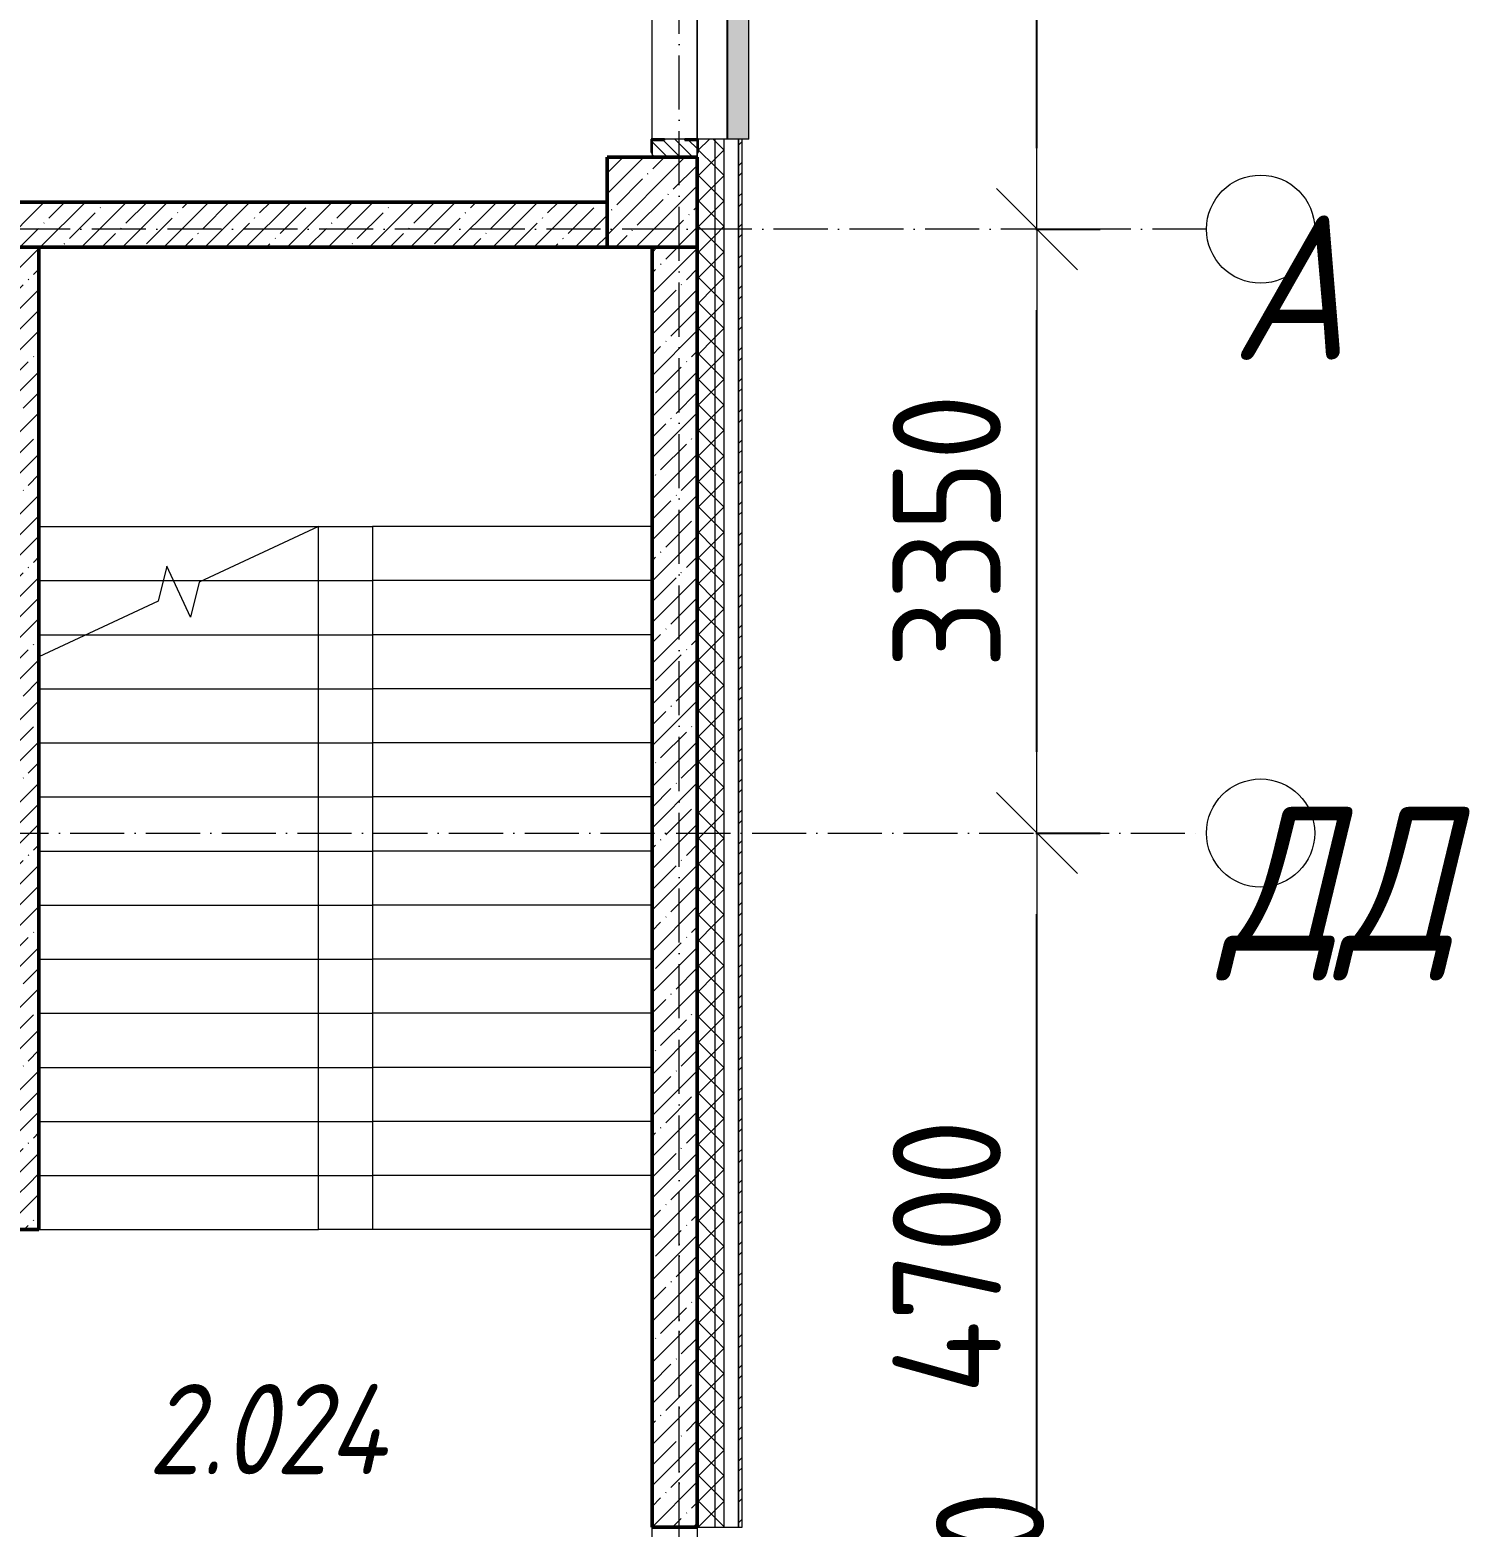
# Model space of a CAD drawing. Header units: millimetres. Extents: x 2294 to 908349, y -83289 to 219220.
# Drawn here: x 105113 to 113104, y 54106 to 62411 of the extents above; entities that cross this region are included whole.
import ezdxf

# ---------------------------------------------------------------- set-up
doc = ezdxf.new("R2010")
doc.units = ezdxf.units.MM
doc.linetypes.add('50_200_ШТРИХ_1Т_ш5_п1_п1_', pattern=[700, 500, -100, 0, -100])
for name, color, linetype, lineweight in [('A-____-____-DIMS', 7, 'Continuous', 9), ('A-FLOR-____-OTLN', 7, 'Continuous', 9), ('A-GENM-____-MCUT', 7, 'Continuous', 25), ('A-GENM-____-OTLN-1', 7, 'Continuous', 25), ('A-GLAZ-____-OTLN', 7, 'Continuous', 9), ('A-WALL-____-MCUT', 7, 'Continuous', 13), ('A-WALL-____-MCUT-1', 7, 'Continuous', 9), ('A-WALL-____-MCUT-2', 7, 'Continuous', 50), ('A-WALL-____-OTLN', 7, 'Continuous', 9), ('A-WALL-____-PATT-1', 7, 'Continuous', 9), ('A-WALL-FNSH-MCUT-1', 7, 'Continuous', 9), ('S-COLS-____-MCUT', 7, 'Continuous', 50), ('S-COLS-____-OTLN', 7, 'Continuous', 9), ('S-GRID-____-IDEN', 7, 'Continuous', 9), ('S-GRID-____-OTLN-1', 7, '50_200_ШТРИХ_1Т_ш5_п1_п1_', 9), ('S-STRS-____-MBND', 7, 'Continuous', 9), ('S-STRS-____-OTLN-1', 7, 'Continuous', 9), ('Марки помещений', 7, 'Continuous', 9)]:
    doc.layers.add(name, color=color, linetype=linetype, lineweight=lineweight)
doc.layers.add('A-GLAZ-____-OTLN-1', color=7, linetype='Continuous', lineweight=9, true_color=0xc0c0c0)
doc.styles.add('ISOCPEUR_I_2', font='isocpeui.ttf', dxfattribs={"width": 0.85, "height": 2.3})
doc.styles.add('ISOCPEUR_I_9', font='isocpeui.ttf', dxfattribs={"width": 0.9, "height": 250})
doc.styles.add('СПДС', font='isocpeur.ttf', dxfattribs={"width": 0.9})
doc.dimstyles.new('Размера А3', dxfattribs={"dimtxt": 800, "dimasz": 450, "dimexe": 350, "dimexo": 100, "dimgap": 200, "dimtad": 1, "dimdec": 0, "dimrnd": 10, "dimzin": 0, "dimdsep": 46, "dimtxsty": 'СПДС', "dimblk": 'ARROWHEAD_6', "dimcen": 1, "dimclrd": 5, "dimclre": 5, "dimclrt": 5, "dimazin": 0, "dimtfac": 1, "dimtdec": 0, "dimtmove": 2, "dimatfit": 3, "dimfxl": 1, "dimtolj": 1, "dimtzin": 0, "dimarcsym": 0})
pattern_1 = [(45, (7562.79, 6025.28), (-70.71068, 70.71068), []), (135, (7562.79, 6025.28), (-70.71068, -70.71068), [])]
pattern_2 = [(45, (7562.79, 6025.28), (-114.04925, 114.04925), []), (45, (7676.84, 6025.28), (-114.04925, 114.04925), [201.612, -40.322, 3.353, -36.97])]

# ---------------------------------------------------------------- blocks, each defined once
blk = doc.blocks.new('BSC_Колонна _Прямоугольная - 500х500-V111-АР1_План отверстий 2 этажа в осях 1-64_Ю-ЯЯ')
at = {"layer": 'S-COLS-____-OTLN'}
h = blk.add_hatch(dxfattribs=at)
h.set_pattern_fill('FP_124', color=256, style=0, pattern_type=2)
h.set_pattern_definition([(315, (-55431.04, 101000), (114.04925, 114.04925), []), (315, (-55431.04, 100885.95), (114.04925, 114.04925), [201.613, -40.323, 3.353, -36.97])])
h.paths.add_polyline_path([(-250, 250), (-250, -250), (250, -250), (250, 250)], flags=0)
at = {"layer": 'S-COLS-____-MCUT'}
for p, q in [((250, 250), (-250, 250)), ((-250, 250), (-250, -250)), ((250, -250), (250, 250)), ((-250, -250), (250, -250))]:
    blk.add_line(p, q, dxfattribs=at)
blk = doc.blocks.new('Фахверк_СКБ_Уголок - 250_2700_1-27501432-АР1_План отверстий 2 этажа в осях 1-64_Ю-ЯЯ')
at = {"layer": 'A-GENM-____-MCUT'}
for p, q in [((200, 181), (125, 181)), ((125, 181), (125, 106)), ((131, 106), (131, 175)), ((131, 175), (200, 175)), ((200, 175), (200, 181)), ((125, 106), (131, 106)), ((131, -6), (125, -6)), ((125, -6), (125, -81)), ((125, -81), (200, -81)), ((131, -75), (131, -6)), ((200, -75), (131, -75)), ((200, -81), (200, -75))]:
    blk.add_line(p, q, dxfattribs=at)
blk = doc.blocks.new('Отлив_СКБ - Отлив витража_120_НВФ-31884153-АР1_План отверстий 2 этажа в осях 1-64_Ю-ЯЯ')
at = {"layer": 'A-GLAZ-____-OTLN-1'}
for points in [[(0, 0), (0, -2), (13700, -2), (13700, 0), (4672.4, 0)], [(0, -83), (0, -120), (13700, -120), (13700, -2), (0, -2), (0, -63)]]:
    blk.add_hatch(color=256, dxfattribs=at).paths.add_polyline_path(points, flags=0)
at = {"layer": 'A-GLAZ-____-OTLN'}
for p, q in [((0, 0), (13700, 0)), ((13700, -2), (0, -2)), ((0, -120), (0, -83)), ((0, -120), (13700, -120))]:
    blk.add_line(p, q, dxfattribs=at)
blk = doc.blocks.new('2floor')
at = {"layer": 'A-WALL-____-PATT-1'}
h = blk.add_hatch(dxfattribs=at)
h.set_pattern_fill('FP_1', color=256, style=0, pattern_type=2)
h.set_pattern_definition(pattern_1)
h.paths.add_polyline_path([(108962.8, 52841.3), (108962.8, 53106.3), (108912.8, 53106.3), (108912.8, 52841.3)], flags=0)
h.paths.add_polyline_path([(108912.8, 54106.3), (108962.8, 54106.3), (108962.8, 61806.3), (108912.8, 61806.3), (108912.8, 56792.2)], flags=0)
h.paths.add_polyline_path([(108912.8, 75506.3), (108962.8, 75506.3), (108962.8, 76756.3), (108912.8, 76756.3), (108912.8, 76165.2)], flags=0)
h.paths.add_polyline_path([(108912.8, 78556.3), (108962.8, 78556.3), (108962.8, 79756.3), (108912.8, 79756.3), (108912.8, 79394)], flags=0)
h.paths.add_polyline_path([(108962.8, 81556.3), (108962.8, 82756.3), (108912.8, 82756.3), (108912.8, 81556.3)], flags=0)
h.paths.add_polyline_path([(108962.8, 84556.3), (108962.8, 85756.3), (108912.8, 85756.3), (108912.8, 84556.3)], flags=0)
h.paths.add_polyline_path([(108962.8, 87556.3), (108962.8, 91806.3), (108912.8, 91806.3), (108912.8, 87556.3)], flags=0)
h = blk.add_hatch(dxfattribs=at)
h.set_pattern_fill('FP_1', color=256, style=0, pattern_type=2)
h.set_pattern_definition(pattern_1)
h.paths.add_polyline_path([(108812.8, 52841.3), (108912.8, 52841.3), (108912.8, 53106.3), (108812.8, 53106.3)], flags=0)
h.paths.add_polyline_path([(108912.8, 54106.3), (108912.8, 61806.3), (108818.8, 61806.3), (108818.8, 61731.3), (108812.8, 61731.3), (108812.8, 54106.3)], flags=0)
h.paths.add_polyline_path([(108912.8, 75506.3), (108912.8, 76756.3), (108818.8, 76756.3), (108818.8, 76681.3), (108812.8, 76681.3), (108812.8, 75581.3), (108818.8, 75581.3), (108818.8, 75506.3)], flags=0)
h.paths.add_polyline_path([(108818.8, 78556.3), (108912.8, 78556.3), (108912.8, 79756.3), (108812.8, 79756.3), (108812.8, 78631.3), (108818.8, 78631.3), (108818.8, 78562.3)], flags=0)
h.paths.add_polyline_path([(108818.8, 81556.3), (108912.8, 81556.3), (108912.8, 82756.3), (108818.8, 82756.3), (108818.8, 82681.3), (108812.8, 82681.3), (108812.8, 81631.3), (108818.8, 81631.3), (108818.8, 81562.3)], flags=0)
h.paths.add_polyline_path([(108818.8, 84556.3), (108912.8, 84556.3), (108912.8, 85756.3), (108818.8, 85756.3), (108818.8, 85681.3), (108812.8, 85681.3), (108812.8, 84631.3), (108818.8, 84631.3), (108818.8, 84562.3)], flags=0)
h.paths.add_polyline_path([(108912.8, 87556.3), (108912.8, 91706.3), (108812.8, 91706.3), (108812.8, 87556.3)], flags=0)
h = blk.add_hatch(dxfattribs=at)
h.set_pattern_fill('FP_6', color=256, style=0, pattern_type=2)
h.set_pattern_definition([(135, (7562.787, 6025.276), (-35.35534, -35.35534), [])])
h.paths.add_polyline_path([(108812.8, 61706.3), (108812.8, 61800.3), (108743.8, 61800.3), (108743.8, 61806.3), (108631.8, 61806.3), (108631.8, 61800.3), (108562.8, 61800.3), (108562.8, 61706.3), (108743.8, 61706.3)], flags=0)
h = blk.add_hatch(dxfattribs=at)
h.set_pattern_fill('FP_3', color=256, style=0, pattern_type=2)
h.set_pattern_definition([(45, (7562.79, 6025.28), (-85.53659, 85.53659), []), (45, (7619.81, 6025.28), (-85.53659, 85.53659), [])])
h.paths.add_polyline_path([(109062.8, 52841.3), (109062.8, 53106.3), (109042.8, 53106.3), (109042.8, 52841.3)], flags=0)
h.paths.add_polyline_path([(109042.8, 54106.3), (109062.8, 54106.3), (109062.8, 61806.3), (109042.8, 61806.3), (109042.8, 56792.2)], flags=0)
h = blk.add_hatch(dxfattribs=at)
h.set_pattern_fill('FP_13', color=256, style=0, pattern_type=2)
h.set_pattern_definition(pattern_2)
h.paths.add_polyline_path([(108312.8, 61206.3), (108312.8, 61456.3), (104912.8, 61456.3), (104912.8, 61206.3), (106527.6, 61206.3)], flags=0)
h = blk.add_hatch(dxfattribs=at)
h.set_pattern_fill('FP_13', color=256, style=0, pattern_type=2)
h.set_pattern_definition(pattern_2)
h.paths.add_polyline_path([(105162.8, 56006.3), (105162.8, 61206.3), (104912.8, 61206.3), (104912.8, 56006.3)], flags=0)
h = blk.add_hatch(dxfattribs=at)
h.set_pattern_fill('FP_13', color=256, style=0, pattern_type=2)
h.set_pattern_definition(pattern_2)
h.paths.add_polyline_path([(108812.8, 54106.3), (108812.8, 61206.3), (108562.8, 61206.3), (108562.8, 54106.3)], flags=0)
h = blk.add_hatch(dxfattribs=at)
h.set_pattern_fill('FP_13', color=256, style=0, pattern_type=2)
h.set_pattern_definition(pattern_2)
h.paths.add_polyline_path([(105162.8, 55756.3), (105162.8, 56006.3), (104412.8, 56006.3), (104412.8, 55756.3), (104662.8, 55756.3)], flags=0)
at = {"layer": 'A-FLOR-____-OTLN'}
blk.add_line((108562.8, 55756.3), (106712.8, 55756.3), dxfattribs=at)
at = {"layer": 'A-WALL-____-MCUT'}
for p, q in [((108743.8, 61806.3), (108631.8, 61806.3)), ((109042.8, 61806.3), (108818.8, 61806.3)), ((109042.8, 54106.3), (109042.8, 61806.3)), ((108562.8, 61731.3), (108562.8, 61706.3)), ((108812.8, 54106.3), (109042.8, 54106.3))]:
    blk.add_line(p, q, dxfattribs=at)
at = {"layer": 'A-WALL-____-MCUT-1'}
for p, q in [((108912.8, 54106.3), (108912.8, 61806.3)), ((108962.8, 54106.3), (108962.8, 61806.3)), ((108812.8, 61706.3), (108812.8, 61731.3)), ((108812.8, 61731.3), (108812.8, 61706.3))]:
    blk.add_line(p, q, dxfattribs=at)
at = {"layer": 'A-WALL-____-MCUT-2'}
for p, q in [((108312.8, 61456.3), (104912.8, 61456.3)), ((104912.8, 61206.3), (108312.8, 61206.3)), ((105162.8, 55756.3), (105162.8, 61206.3)), ((108562.8, 61206.3), (108562.8, 54106.3)), ((108812.8, 61206.3), (108812.8, 54106.3)), ((108812.8, 54106.3), (108812.8, 61206.3)), ((104662.8, 55756.3), (105162.8, 55756.3)), ((108562.8, 54106.3), (108812.8, 54106.3))]:
    blk.add_line(p, q, dxfattribs=at)
at = {"layer": 'A-WALL-____-OTLN'}
for p, q in [((108562.8, 61806.3), (108562.8, 67156.3)), ((108812.8, 61806.3), (108812.8, 67156.3)), ((108812.8, 67156.3), (108812.8, 61806.3)), ((108562.8, 53106.3), (108562.8, 54106.3)), ((108812.8, 54106.3), (108812.8, 53106.3))]:
    blk.add_line(p, q, dxfattribs=at)
at = {"layer": 'A-WALL-FNSH-MCUT-1'}
for p, q in [((109062.8, 61806.3), (109042.8, 61806.3)), ((109042.8, 61806.3), (109042.8, 54106.3)), ((109062.8, 54106.3), (109062.8, 61806.3)), ((109042.8, 54106.3), (109062.8, 54106.3))]:
    blk.add_line(p, q, dxfattribs=at)
at = {"layer": 'S-STRS-____-MBND'}
for p, q in [((106712.8, 59656.3), (106051.1, 59347.8)), ((105871.8, 59436.5), (105824.5, 59242.1)), ((106003.8, 59153.3), (105871.8, 59436.5)), ((106051.1, 59347.8), (106003.8, 59153.3)), ((105824.5, 59242.1), (105162.8, 58933.5))]:
    blk.add_line(p, q, dxfattribs=at)
at = {"layer": 'S-STRS-____-OTLN-1'}
for p, q in [((105162.8, 59656.3), (107012.8, 59656.3)), ((105162.8, 59656.3), (107012.8, 59656.3)), ((106712.8, 59356.3), (106712.8, 59656.3)), ((108562.8, 59656.3), (107012.8, 59656.3)), ((107012.8, 59656.3), (107012.8, 59356.3)), ((108562.8, 59656.3), (107012.8, 59656.3)), ((105162.8, 59356.3), (105852.3, 59356.3)), ((105162.8, 59356.3), (105852.3, 59356.3)), ((105852.3, 59356.3), (105909.2, 59356.3)), ((105852.3, 59356.3), (105909.2, 59356.3)), ((105909.2, 59356.3), (106069.4, 59356.3)), ((105909.2, 59356.3), (106069.4, 59356.3)), ((106069.4, 59356.3), (106712.8, 59356.3)), ((106069.4, 59356.3), (106712.8, 59356.3)), ((106712.8, 59056.3), (106712.8, 59356.3)), ((106712.8, 59356.3), (107012.8, 59356.3)), ((106712.8, 59356.3), (107012.8, 59356.3)), ((107012.8, 59356.3), (107012.8, 59056.3)), ((108562.8, 59356.3), (107012.8, 59356.3)), ((108562.8, 59356.3), (107012.8, 59356.3)), ((105162.8, 59056.3), (105426.1, 59056.3)), ((105162.8, 59056.3), (105426.1, 59056.3)), ((105426.1, 59056.3), (106712.8, 59056.3)), ((105426.1, 59056.3), (106712.8, 59056.3)), ((106712.8, 58756.3), (106712.8, 59056.3)), ((106712.8, 59056.3), (107012.8, 59056.3)), ((106712.8, 59056.3), (107012.8, 59056.3)), ((107012.8, 59056.3), (107012.8, 58756.3)), ((108562.8, 59056.3), (107012.8, 59056.3)), ((108562.8, 59056.3), (107012.8, 59056.3)), ((105162.8, 58756.3), (106712.8, 58756.3)), ((105162.8, 58756.3), (106712.8, 58756.3)), ((106712.8, 58456.3), (106712.8, 58756.3)), ((106712.8, 58756.3), (107012.8, 58756.3)), ((106712.8, 58756.3), (107012.8, 58756.3)), ((107012.8, 58756.3), (107012.8, 58456.3)), ((108562.8, 58756.3), (107012.8, 58756.3)), ((108562.8, 58756.3), (107012.8, 58756.3)), ((105162.8, 58456.3), (106712.8, 58456.3)), ((105162.8, 58456.3), (106712.8, 58456.3)), ((106712.8, 58156.3), (106712.8, 58456.3)), ((106712.8, 58456.3), (107012.8, 58456.3)), ((106712.8, 58456.3), (107012.8, 58456.3)), ((107012.8, 58456.3), (107012.8, 58156.3)), ((108562.8, 58456.3), (107012.8, 58456.3)), ((108562.8, 58456.3), (107012.8, 58456.3)), ((105162.8, 58156.3), (106712.8, 58156.3)), ((105162.8, 58156.3), (106712.8, 58156.3)), ((106712.8, 57856.3), (106712.8, 58156.3)), ((106712.8, 58156.3), (107012.8, 58156.3)), ((106712.8, 58156.3), (107012.8, 58156.3)), ((107012.8, 58156.3), (107012.8, 57856.3)), ((108562.8, 58156.3), (107012.8, 58156.3)), ((108562.8, 58156.3), (107012.8, 58156.3)), ((105162.8, 57856.3), (106712.8, 57856.3)), ((105162.8, 57856.3), (106712.8, 57856.3)), ((106712.8, 57556.3), (106712.8, 57856.3)), ((106712.8, 57856.3), (107012.8, 57856.3)), ((106712.8, 57856.3), (107012.8, 57856.3)), ((107012.8, 57856.3), (107012.8, 57556.3)), ((108562.8, 57856.3), (107012.8, 57856.3)), ((108562.8, 57856.3), (107012.8, 57856.3)), ((105162.8, 57556.3), (106712.8, 57556.3)), ((105162.8, 57556.3), (106712.8, 57556.3)), ((106712.8, 57256.3), (106712.8, 57556.3)), ((106712.8, 57556.3), (107012.8, 57556.3)), ((106712.8, 57556.3), (107012.8, 57556.3)), ((107012.8, 57556.3), (107012.8, 57256.3)), ((108562.8, 57556.3), (107012.8, 57556.3)), ((108562.8, 57556.3), (107012.8, 57556.3)), ((105162.8, 57256.3), (106712.8, 57256.3)), ((105162.8, 57256.3), (106712.8, 57256.3)), ((106712.8, 56956.3), (106712.8, 57256.3)), ((106712.8, 57256.3), (107012.8, 57256.3)), ((106712.8, 57256.3), (107012.8, 57256.3)), ((107012.8, 57256.3), (107012.8, 56956.3)), ((108562.8, 57256.3), (107012.8, 57256.3)), ((108562.8, 57256.3), (107012.8, 57256.3)), ((105162.8, 56956.3), (106712.8, 56956.3)), ((105162.8, 56956.3), (106712.8, 56956.3)), ((106712.8, 56656.3), (106712.8, 56956.3)), ((106712.8, 56956.3), (107012.8, 56956.3)), ((106712.8, 56956.3), (107012.8, 56956.3)), ((107012.8, 56956.3), (107012.8, 56656.3)), ((108562.8, 56956.3), (107012.8, 56956.3)), ((108562.8, 56956.3), (107012.8, 56956.3)), ((105162.8, 56656.3), (106712.8, 56656.3)), ((105162.8, 56656.3), (106712.8, 56656.3)), ((106712.8, 56356.3), (106712.8, 56656.3)), ((106712.8, 56656.3), (107012.8, 56656.3)), ((106712.8, 56656.3), (107012.8, 56656.3)), ((107012.8, 56656.3), (107012.8, 56356.3)), ((108562.8, 56656.3), (107012.8, 56656.3)), ((108562.8, 56656.3), (107012.8, 56656.3)), ((105162.8, 56356.3), (106712.8, 56356.3)), ((105162.8, 56356.3), (106712.8, 56356.3)), ((106712.8, 56056.3), (106712.8, 56356.3)), ((106712.8, 56356.3), (107012.8, 56356.3)), ((106712.8, 56356.3), (107012.8, 56356.3)), ((107012.8, 56356.3), (107012.8, 56056.3)), ((108562.8, 56356.3), (107012.8, 56356.3)), ((108562.8, 56356.3), (107012.8, 56356.3)), ((105162.8, 56056.3), (106712.8, 56056.3)), ((105162.8, 56056.3), (106712.8, 56056.3)), ((106712.8, 55756.3), (106712.8, 56056.3)), ((106712.8, 56056.3), (107012.8, 56056.3)), ((106712.8, 56056.3), (107012.8, 56056.3)), ((107012.8, 56056.3), (107012.8, 55756.3)), ((108562.8, 56056.3), (107012.8, 56056.3)), ((108562.8, 56056.3), (107012.8, 56056.3)), ((105162.8, 55756.3), (106712.8, 55756.3)), ((105162.8, 55756.3), (106712.8, 55756.3)), ((108562.8, 55756.3), (107012.8, 55756.3))]:
    blk.add_line(p, q, dxfattribs=at)
at = {"layer": 'A-GENM-____-OTLN-1', "rotation": 269.9999999999999}
blk.add_blockref('Фахверк_СКБ_Уголок - 250_2700_1-27501432-АР1_План отверстий 2 этажа в осях 1-64_Ю-ЯЯ', (108637.8, 61931.3), dxfattribs=at)
at = {"layer": 'A-GLAZ-____-OTLN', "rotation": 90}
blk.add_blockref('Отлив_СКБ - Отлив витража_120_НВФ-31884153-АР1_План отверстий 2 этажа в осях 1-64_Ю-ЯЯ', (108979.8, 61806.3), dxfattribs=at)
at = {"layer": 'S-COLS-____-OTLN', "rotation": 89.9999999999999}
blk.add_blockref('BSC_Колонна _Прямоугольная - 500х500-V111-АР1_План отверстий 2 этажа в осях 1-64_Ю-ЯЯ', (108562.8, 61456.3), dxfattribs=at)
at = {"layer": 'Марки помещений', "insert": (105767.1, 54899.5), "char_height": 500, "width": 817.721, "attachment_point": 1, "style": 'ISOCPEUR_I_2'}
blk.add_mtext('2.024', dxfattribs=at)
blk = doc.blocks.new('Ось сетки - Круг_Ø6_00__ISO-2_5_0_9K_-25732049-АР1_План отверстий 3 этажа в осях 1-64_Ю-ЯЯ')
at = {"layer": 'S-GRID-____-IDEN'}
blk.add_circle((0, 0), 3, dxfattribs=at)
blk = doc.blocks.new('ARROWHEAD_6')
at = {"color": 0, "linetype": 'Continuous'}
for p, q in [((-0.5, -0.5), (0.5, 0.5)), ((0, 0), (-1, 0))]:
    blk.add_line(p, q, dxfattribs=at)
blk = doc.blocks.new('*D2682')
at = {"layer": 'A-____-____-DIMS', "color": 0, "lineweight": -2, "transparency": 16777216}
for p, q in [((268717.7, 53706.3), (268717.7, 54156.3)), ((268711.7, 53256.3), (269067.7, 53256.3)), ((268717.7, 52806.3), (268717.7, 53256.3)), ((268711.7, 52806.3), (269067.7, 52806.3)), ((268717.7, 52356.3), (268717.7, 51906.3))]:
    blk.add_line(p, q, dxfattribs=at)
at = {"layer": 'Defpoints', "color": 0, "transparency": 16777216}
for p in [(268611.7, 53256.3), (268717.7, 53256.3), (268611.7, 52806.3)]:
    blk.add_point(p, dxfattribs=at)
at = {"layer": 'A-____-____-DIMS', "color": 0, "lineweight": -2, "transparency": 16777216, "xscale": 450, "yscale": 450, "zscale": 450}
for p, rotation in [((268717.7, 53256.3), 270), ((268717.7, 52806.3), 90)]:
    blk.add_blockref('ARROWHEAD_6', p, dxfattribs=dict(at, rotation=rotation))
at = {"layer": 'A-____-____-DIMS', "color": 0, "transparency": 16777216, "insert": (268157.8, 53139.3), "char_height": 600, "attachment_point": 1, "rotation": 90, "line_spacing_factor": 1.149209, "style": 'СПДС'}
blk.add_mtext('\\A1;450', dxfattribs=at)
blk = doc.blocks.new('*D2683')
at = {"layer": 'A-____-____-DIMS', "color": 0, "lineweight": -2, "transparency": 16777216}
for p, q in [((268711.7, 57956.3), (269067.7, 57956.3)), ((268717.7, 53706.3), (268717.7, 57506.3)), ((268711.7, 53256.3), (269067.7, 53256.3))]:
    blk.add_line(p, q, dxfattribs=at)
at = {"layer": 'Defpoints', "color": 0, "transparency": 16777216}
for p in [(268611.7, 57956.3), (268717.7, 57956.3), (268611.7, 53256.3)]:
    blk.add_point(p, dxfattribs=at)
at = {"layer": 'A-____-____-DIMS', "color": 0, "lineweight": -2, "transparency": 16777216, "xscale": 450, "yscale": 450, "zscale": 450}
for p, rotation in [((268717.7, 57956.3), 90), ((268717.7, 53256.3), 270)]:
    blk.add_blockref('ARROWHEAD_6', p, dxfattribs=dict(at, rotation=rotation))
at = {"layer": 'A-____-____-DIMS', "color": 0, "transparency": 16777216, "insert": (268217.7, 55606.3), "char_height": 600, "attachment_point": 5, "rotation": 90, "style": 'СПДС'}
blk.add_mtext('\\A1;4700', dxfattribs=at)
blk = doc.blocks.new('*D2684')
at = {"layer": 'A-____-____-DIMS', "color": 0, "lineweight": -2, "transparency": 16777216}
for p, q in [((268711.7, 61306.3), (269067.7, 61306.3)), ((268717.7, 58406.3), (268717.7, 60856.3)), ((268711.7, 57956.3), (269067.7, 57956.3))]:
    blk.add_line(p, q, dxfattribs=at)
at = {"layer": 'Defpoints', "color": 0, "transparency": 16777216}
for p in [(268611.7, 61306.3), (268717.7, 61306.3), (268611.7, 57956.3)]:
    blk.add_point(p, dxfattribs=at)
at = {"layer": 'A-____-____-DIMS', "color": 0, "lineweight": -2, "transparency": 16777216, "xscale": 450, "yscale": 450, "zscale": 450}
for p, rotation in [((268717.7, 61306.3), 90), ((268717.7, 57956.3), 270)]:
    blk.add_blockref('ARROWHEAD_6', p, dxfattribs=dict(at, rotation=rotation))
at = {"layer": 'A-____-____-DIMS', "color": 0, "transparency": 16777216, "insert": (268217.7, 59631.3), "char_height": 600, "attachment_point": 5, "rotation": 90, "style": 'СПДС'}
blk.add_mtext('\\A1;3350', dxfattribs=at)
blk = doc.blocks.new('*D2685')
at = {"layer": 'A-____-____-DIMS', "color": 0, "lineweight": -2, "transparency": 16777216}
for p, q in [((268711.7, 67406.3), (269067.7, 67406.3)), ((268717.7, 61756.3), (268717.7, 66956.3)), ((268711.7, 61306.3), (269067.7, 61306.3))]:
    blk.add_line(p, q, dxfattribs=at)
at = {"layer": 'Defpoints', "color": 0, "transparency": 16777216}
for p in [(268611.7, 67406.3), (268717.7, 67406.3), (268611.7, 61306.3)]:
    blk.add_point(p, dxfattribs=at)
at = {"layer": 'A-____-____-DIMS', "color": 0, "lineweight": -2, "transparency": 16777216, "xscale": 450, "yscale": 450, "zscale": 450}
for p, rotation in [((268717.7, 67406.3), 90), ((268717.7, 61306.3), 270)]:
    blk.add_blockref('ARROWHEAD_6', p, dxfattribs=dict(at, rotation=rotation))
at = {"layer": 'A-____-____-DIMS', "color": 0, "transparency": 16777216, "insert": (268217.7, 64356.3), "char_height": 600, "attachment_point": 5, "rotation": 90, "style": 'СПДС'}
blk.add_mtext('\\A1;6100', dxfattribs=at)
blk = doc.blocks.new('*D2710')
at = {"layer": 'A-____-____-DIMS', "color": 0, "lineweight": -2, "transparency": 16777216}
for p, q in [((268717.7, 53706.3), (268717.7, 54156.3)), ((268711.7, 53256.3), (269067.7, 53256.3)), ((268717.7, 52806.3), (268717.7, 53256.3)), ((268711.7, 52806.3), (269067.7, 52806.3)), ((268717.7, 52356.3), (268717.7, 51906.3))]:
    blk.add_line(p, q, dxfattribs=at)
at = {"layer": 'Defpoints', "color": 0, "transparency": 16777216}
for p in [(268611.7, 53256.3), (268717.7, 53256.3), (268611.7, 52806.3)]:
    blk.add_point(p, dxfattribs=at)
at = {"layer": 'A-____-____-DIMS', "color": 0, "lineweight": -2, "transparency": 16777216, "xscale": 450, "yscale": 450, "zscale": 450}
for p, rotation in [((268717.7, 53256.3), 270), ((268717.7, 52806.3), 90)]:
    blk.add_blockref('ARROWHEAD_6', p, dxfattribs=dict(at, rotation=rotation))
at = {"layer": 'A-____-____-DIMS', "color": 0, "transparency": 16777216, "insert": (268157.8, 53139.3), "char_height": 600, "attachment_point": 1, "rotation": 90, "line_spacing_factor": 1.149209, "style": 'СПДС'}
blk.add_mtext('\\A1;450', dxfattribs=at)
blk = doc.blocks.new('3osi')
at = {"layer": 'S-GRID-____-OTLN-1', "color": 251, "ltscale": 0.6, "true_color": 0x636466}
for p, q in [((266733.5, 46006.3), (266733.5, 96918.1)), ((269657.9, 61306.3), (160914.7, 61306.3)), ((234790, 57956.3), (269657.9, 57956.3)), ((266733.5, 1542.7), (266733.5, 55906.2))]:
    blk.add_line(p, q, dxfattribs=at)
at = {"layer": 'S-GRID-____-IDEN', "xscale": 99.99999999999993, "yscale": 99.99999999999993, "zscale": 99.99999999999993}
for p, rotation in [((269957.9, 61306.3), 89.9999999999998), ((269957.9, 57956.3), 269.9999999999995)]:
    blk.add_blockref('Ось сетки - Круг_Ø6_00__ISO-2_5_0_9K_-25732049-АР1_План отверстий 3 этажа в осях 1-64_Ю-ЯЯ', p, dxfattribs=dict(at, rotation=rotation))
at = {"layer": 'S-GRID-____-IDEN', "char_height": 800, "attachment_point": 1, "style": 'ISOCPEUR_I_9'}
for s, insert, width in [('А', (269790.8, 61382.4), 404.05), ('ДД', (269743.8, 58103), 505.063)]:
    blk.add_mtext(s, dxfattribs=dict(at, insert=insert, width=width))
at = {"layer": 'A-____-____-DIMS'}
for base, p1, p2, picture, middle in [((268717.7, 67406.3), (268611.7, 61306.3), (268611.7, 67406.3), '*D2685', (268217.7, 64356.3)), ((268717.7, 61306.3), (268611.7, 57956.3), (268611.7, 61306.3), '*D2684', (268217.7, 59631.3)), ((268717.7, 57956.3), (268611.7, 53256.3), (268611.7, 57956.3), '*D2683', (268217.7, 55606.3))]:
    dim = blk.add_linear_dim(base=base, p1=p1, p2=p2, angle=90, dimstyle='Размера А3', override={"dimtxt": 600, "dimclrd": 0, "dimclre": 0, "dimclrt": 0}, dxfattribs=at)
    dim.commit()
    dim.dimension.update_dxf_attribs({"geometry": picture, "text_midpoint": middle})
for picture in ['*D2682', '*D2710']:
    dim = blk.add_linear_dim(base=(268717.7, 53256.3), p1=(268611.7, 52806.3), p2=(268611.7, 53256.3), angle=90, dimstyle='Размера А3', override={"dimtxt": 600, "dimclrd": 0, "dimclre": 0, "dimclrt": 0}, dxfattribs=at)
    dim.commit()
    dim.dimension.update_dxf_attribs({"geometry": picture, "text_midpoint": (268557.8, 53679.3), "dimtype": 160, "text_rotation": 90})

msp = doc.modelspace()

# ---------------------------------------------------------------- block references
for name, p in [('3osi', (-158020.7, 0)), ('2floor', (0, 0))]:
    msp.add_blockref(name, p)

doc.saveas('drawing.dxf')
